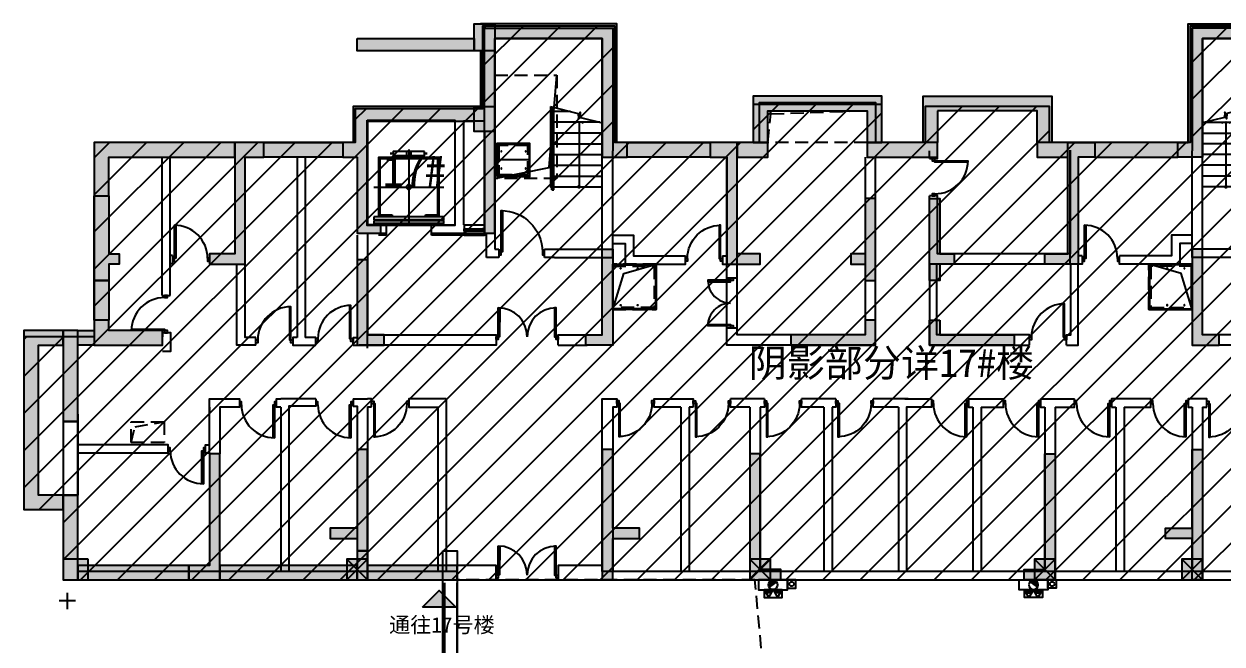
# Model space of a CAD drawing. Header units: millimetres. Extents: x 251690 to 518990, y -633409 to -276709.
# Drawn here: x 298320 to 327300, y -561278 to -546275 of the extents above; entities that cross this region are included whole.
import ezdxf
from ezdxf.enums import TextEntityAlignment as Align

# ---------------------------------------------------------------- set-up
doc = ezdxf.new("R2010")
doc.units = ezdxf.units.MM
doc.header["$LTSCALE"] = 100
for name, pattern in [('A6-DK-B2F$0$HIDDEN2', [4.7625, 3.175, -1.5875]), ('X-2BF-17$0$HIDDEN2', [4.7625, 3.175, -1.5875]), ('X-CORE-2BF$0$HIDDEN2', [4.7625, 3.175, -1.5875]), ('X-CORE-2BF$0$XG-14CORE-SF$0$X1-CORE-SF$0$HIDDEN2', [4.7625, 3.175, -1.5875])]:
    doc.linetypes.add(name, pattern=pattern)
for name, color, linetype in [('-ACO-TTLB', 153, 'Continuous'), ('17#-W-B2F$0$S-WALL-S', 4, 'Continuous'), ('17#-WTC-B2F$0$S-HATCH-X', 251, 'Continuous'), ('17#-WTC-B2F$0$S-WALL-S', 4, 'Continuous'), ('A-HATCH', 251, 'Continuous'), ('A-ROOM-IDEN', 31, 'Continuous'), ('A-WIND-IDEN', 244, 'Continuous'), ('A6-DK-B2F$0$A-CONC', 30, 'Continuous'), ('A6-DK-B2F$0$A-VOID', 221, 'A6-DK-B2F$0$HIDDEN2'), ('A6-DK-B2F$0$G-CODT-BLDG', 102, 'Continuous'), ('A6-W-B2$0$S-WALL-S', 4, 'Continuous'), ('A6-W-B2-BH$0$S-HATCH-S', 252, 'Continuous'), ('TP-DK-1(xhs)$0$P-J-DIM-L', 70, 'Continuous'), ('TP-DK-1(xhs)$0$P-X-L', 240, 'Continuous'), ('TP-DK-1(xhs)$0$P-X-M', 2, 'Continuous'), ('TP-DK-1(xhs)$0$P-X-X', 1, 'Continuous'), ('X-2BF-17$0$$0$XU-CORE-SF$0$XU-CORE-SF$0$A-SILL', 135, 'Continuous'), ('X-2BF-17$0$A-DETL-METAL', 62, 'Continuous'), ('X-2BF-17$0$A-DRAIN', 152, 'Continuous'), ('X-2BF-17$0$A-HOLE-FLOR', 242, 'Continuous'), ('X-2BF-17$0$A-LOWER', 131, 'X-2BF-17$0$HIDDEN2'), ('X-2BF-17$0$A-STAIR', 142, 'Continuous'), ('X-2BF-17$0$A-WALL', 2, 'Continuous'), ('X-2BF-17$0$X23-BF$0$A-HATCH', 251, 'Continuous'), ('X-2BF-17$0$xref(dwg引用图层)', 7, 'Continuous'), ('X-2BF-17$0$XU-CORE-1F-N$0$A-DOOR', 190, 'Continuous'), ('X-2BF-17$0$XU-CORE-SF$0$A-DOOR', 190, 'Continuous'), ('X-CORE-2BF$0$A-DRAIN', 152, 'Continuous'), ('X-CORE-2BF$0$A-HOLE-FLOR', 242, 'Continuous'), ('X-CORE-2BF$0$A-INDEX', 134, 'Continuous'), ('X-CORE-2BF$0$A-LOWER', 131, 'X-CORE-2BF$0$HIDDEN2'), ('X-CORE-2BF$0$A-RAIL', 55, 'Continuous'), ('X-CORE-2BF$0$A-STAIR', 142, 'Continuous'), ('X-CORE-2BF$0$A-WALL', 2, 'Continuous'), ('X-CORE-2BF$0$X23-BF$0$A-HATCH', 251, 'Continuous'), ('X-CORE-2BF$0$XU-CORE-28F-1F$0$A-STAIR', 142, 'Continuous'), ('X-CORE-2BF$0$XU-CORE-SF$0$A-EVTR', 193, 'Continuous'), ('X-CORE-2BF$0$XU-CORE-SF$0$XU-CORE-SF$0$A-DOOR', 190, 'Continuous'), ('X-CORE-2BF$0$XU-CORE-SF$0$XU-CORE-SF$0$A-SILL', 135, 'Continuous'), ('X-CORE-2BF$0$XU-CORE-SF$0$XU-CORE-SF$0$A-WIND', 126, 'Continuous'), ('xref(dwg引用图层)', 7, 'Continuous')]:
    doc.layers.add(name, color=color, linetype=linetype)
for name, color, linetype, plot in [('17#-W-B2F$0$defpoint', 7, 'Continuous', False), ('A6-DK-B2F$0$-ACO-EDIT', 210, 'Continuous', False), ('A6-W-B2$0$S-EDIT', 241, 'Continuous', False), ('X-CORE-2BF$0$XG-14CORE-SF$0$X1-CORE-SF$0$-ACO-PLTW', 220, 'X-CORE-2BF$0$XG-14CORE-SF$0$X1-CORE-SF$0$HIDDEN2', False)]:
    doc.layers.add(name, color=color, linetype=linetype, plot=plot)
doc.styles.add('A6-DK-B2F$0$华文细黑', font='STXIHEI.TTF')
doc.styles.add('华文细黑', font='STXIHEI.TTF')

# ---------------------------------------------------------------- blocks, each defined once
blk = doc.blocks.new('*U253')
at = {"linetype": 'ByBlock', "lineweight": -2}
for points in [[(86, 735), (85, 35), (50, 35), (51, 735)], [(1416, 734), (1415, 34), (1450, 34), (1451, 734)], [(0, 35), (50, 35), (50, -35), (0, -35)], [(1450, 34), (1500, 34), (1500, -36), (1450, -36)]]:
    blk.add_lwpolyline(points, close=True, dxfattribs=at)
for centre, start, end in [((50, 35), 359.9503, 89.9503), ((1450, 34), 89.9503, 179.9503)]:
    blk.add_arc(centre, 700, start, end, dxfattribs=at)
blk = doc.blocks.new('*U257')
at = {"color": 0, "linetype": 'ByBlock', "lineweight": -2}
for points in [[(-900, -35), (-850, -35), (-850, 35), (-900, 35)], [(-50, -35), (0, -35), (0, 35), (-50, 35)], [(-85, -835), (-85, -35), (-50, -35), (-50, -835)]]:
    blk.add_lwpolyline(points, close=True, dxfattribs=at)
blk.add_arc((-50, -35), 800, 180, 270, dxfattribs=at)
blk = doc.blocks.new('*U254')
at = {"color": 0, "linetype": 'ByBlock', "lineweight": -2}
for points in [[(-85, 835), (-85, 35), (-50, 35), (-50, 835)], [(-900, 35), (-850, 35), (-850, -35), (-900, -35)], [(-50, 35), (0, 35), (0, -35), (-50, -35)]]:
    blk.add_lwpolyline(points, close=True, dxfattribs=at)
blk.add_arc((-50, 35), 800, 90, 180, dxfattribs=at)
blk = doc.blocks.new('*U255')
at = {"color": 0, "linetype": 'ByBlock', "lineweight": -2}
for points in [[(85, 835), (85, 35), (50, 35), (50, 835)], [(50, 35), (0, 35), (0, -35), (50, -35)], [(900, 35), (850, 35), (850, -35), (900, -35)]]:
    blk.add_lwpolyline(points, close=True, dxfattribs=at)
blk.add_arc((50, 35), 800, 360, 90, dxfattribs=at)
blk = doc.blocks.new('X-CORE-2BF$0$XU-CORE-SF$0$A-EVTR-a')
for p, q in [((-430, 1700), (-430, 1750)), ((0, 1825), (0, 0)), ((430, 1700), (430, 1750)), ((-380, 1725), (-430, 1725)), ((380, 1725), (430, 1725)), ((844, 915), (-844, 915)), ((550, 0), (-550, 0))]:
    blk.add_line(p, q)
for points in [[(-380, 1775), (380, 1775), (380, 1675), (-380, 1675)], [(844, 190), (844, 130), (-844, 130), (-844, 190)], [(844, 100), (844, 40), (-844, 40), (-844, 100)]]:
    blk.add_lwpolyline(points, close=True)
for points in [[(-731, 190), (-731, 1625), (731, 1625), (731, 190)], [(-700, 245), (-700, 1595), (700, 1595), (700, 245)], [(-400, 245), (-700, 245)], [(-400, 190), (-400, 245)], [(700, 245), (400, 245)], [(400, 245), (400, 190)]]:
    blk.add_lwpolyline(points)
blk.add_circle((0, 1725), 60)
blk.add_ellipse((0, 915), major_axis=(-60.1, 0), ratio=0.918919, start_param=-1.570796, end_param=4.712389)
blk = doc.blocks.new('*U188')
for p, q in [((-25, 0), (-25, 490)), ((25, 0), (25, 490))]:
    blk.add_line(p, q)
for points in [[(25, 490), (-25, 490), (-25, 440), (25, 440)], [(25, 490), (-25, 490), (-25, 440), (25, 440)], [(22, 487), (-22, 487), (-22, 443), (22, 443)], [(22, 487), (-22, 487), (-22, 443), (22, 443)], [(16, 395), (13, 395), (13, 399), (-16, 445), (-16, 450), (-13, 450), (-13, 446), (16, 400), (16, 395)], [(16, 295), (13, 295), (13, 299), (-16, 345), (-16, 350), (-13, 350), (-13, 346), (16, 300), (16, 295)], [(25, 0), (-25, 0), (-25, 50), (25, 50)], [(25, 0), (-25, 0), (-25, 50), (25, 50)], [(22, 3), (-22, 3), (-22, 47), (22, 47)], [(22, 3), (-22, 3), (-22, 47), (22, 47)], [(16, 195), (13, 195), (13, 199), (-16, 245), (-16, 250), (-13, 250), (-13, 246), (16, 200), (16, 195)], [(16, 95), (13, 95), (13, 99), (-16, 145), (-16, 150), (-13, 150), (-13, 146), (16, 100), (16, 95)]]:
    blk.add_lwpolyline(points, close=True)
blk = doc.blocks.new('*U190')
at = {"color": 0, "linetype": 'ByBlock', "lineweight": -2}
for points in [[(-85, 1035), (-85, 35), (-50, 35), (-50, 1035)], [(-1100, 35), (-1050, 35), (-1050, -35), (-1100, -35)], [(-50, 35), (0, 35), (0, -35), (-50, -35)]]:
    blk.add_lwpolyline(points, close=True, dxfattribs=at)
blk.add_arc((-50, 35), 1000, 90, 180, dxfattribs=at)
blk = doc.blocks.new('*U191')
at = {"layer": 'X-CORE-2BF$0$A-DRAIN'}
blk.add_lwpolyline([(50, 50), (50, 850), (850, 850), (850, 50)], close=True, dxfattribs=at)
at = {"layer": 'X-CORE-2BF$0$A-HOLE-FLOR'}
blk.add_lwpolyline([(0, 0), (270, 1317), (2500, 1500)], dxfattribs=at)
for points in [[(65, 835), (450, 835), (450, 65), (65, 65)], [(835, 835), (450, 835), (450, 65), (835, 65)]]:
    blk.add_lwpolyline(points, close=True, dxfattribs=at)
at = {"layer": 'X-CORE-2BF$0$A-LOWER'}
for points in [[(0, 1500), (0, 0), (2500, 0), (2500, 1500), (0, 1500)], [(100, 100), (100, 800), (800, 800), (800, 100), (100, 100)]]:
    blk.add_lwpolyline(points, dxfattribs=at)
at = {"layer": 'X-CORE-2BF$0$X23-BF$0$A-HATCH'}
blk.add_lwpolyline([(65, 65), (65, 835), (835, 835), (835, 65)], close=True, dxfattribs=at)
for centre in [(242, 745), (657, 745), (242, 155), (657, 155)]:
    blk.add_circle(centre, 8, dxfattribs=at)
blk = doc.blocks.new('*U189')
blk.add_line((0, 1581), (0, 0))
at = {"const_width": 20}
blk.add_lwpolyline([(-103, 1527), (0, 1581), (103, 1527)], dxfattribs=at)
at = {"const_width": 45}
blk.add_lwpolyline([(-6, -22, 1), (6, 22, 1)], format="xyb", close=True, dxfattribs=at)
blk = doc.blocks.new('X-CORE-2BF')
at = {"layer": 'X-CORE-2BF$0$A-INDEX'}
blk.add_lwpolyline([(11690, 11961), (12355, 11795), (12365, 11668), (12404, 11824), (12413, 11697), (12940, 11566)], dxfattribs=at)
at = {"layer": 'X-CORE-2BF$0$A-RAIL'}
for p, q in [((11765, 9945), (11765, 10732)), ((11715, 9945), (11715, 10709)), ((11715, 9945), (11765, 9945))]:
    blk.add_line(p, q, dxfattribs=at)
for points in [[(11715, 11955), (11715, 9945)], [(11765, 9945), (11765, 11942)]]:
    blk.add_lwpolyline(points, dxfattribs=at)
at = {"layer": 'X-CORE-2BF$0$A-STAIR'}
for points in [[(11690, 11961), (11690, 10020), (11715, 10020)], [(11765, 10020), (11765, 10020)]]:
    blk.add_lwpolyline(points, dxfattribs=at)
at = {"layer": 'X-CORE-2BF$0$A-WALL'}
for p, q in [((12940, 13610), (10340, 13610)), ((10340, 13610), (10340, 8510)), ((12940, 8510), (12940, 13610)), ((9380, 11610), (7260, 11610)), ((7260, 11610), (7260, 9100)), ((9380, 9100), (9380, 11610)), ((10090, 11610), (9580, 11610)), ((9580, 11610), (9580, 9100)), ((10090, 8850), (10090, 11610)), ((13190, 8510), (13190, 10890)), ((7260, 9100), (7710, 9100)), ((7710, 9100), (7710, 8850)), ((8810, 8850), (8810, 9100)), ((8810, 9100), (9380, 9100)), ((9580, 9100), (9600, 9100)), ((9600, 9100), (9600, 8850)), ((7710, 8850), (7523, 8850)), ((9600, 8850), (8810, 8850)), ((10140, 8850), (10090, 8850)), ((10140, 8310), (10140, 8850)), ((10340, 8510), (10440, 8510)), ((10440, 8510), (10440, 8310)), ((11540, 8310), (11540, 8510)), ((11540, 8510), (12940, 8510)), ((13190, 8310), (13190, 8510)), ((13190, 8510), (13190, 8510)), ((10440, 8310), (10140, 8310)), ((11660, 8310), (11540, 8310)), ((11780, 8310), (11660, 8310)), ((11660, 8310), (11660, 8310)), ((11780, 8310), (11780, 8310)), ((11780, 8310), (13190, 8310))]:
    blk.add_line(p, q, dxfattribs=at)
blk.add_lwpolyline([(10090, 11610), (10090, 13860), (13190, 13860), (13190, 10890)], dxfattribs=at)
at = {"layer": 'X-CORE-2BF$0$XG-14CORE-SF$0$X1-CORE-SF$0$-ACO-PLTW'}
blk.add_lwpolyline([(11740, 11948), (11740, 9945)], dxfattribs=at)
at = {"layer": 'X-CORE-2BF$0$XU-CORE-28F-1F$0$A-STAIR'}
for p, q in [((12173, 11840), (11765, 11840)), ((12883, 11580), (11765, 11580)), ((12940, 11320), (11765, 11320)), ((11765, 11060), (12940, 11060)), ((11765, 10800), (12940, 10800)), ((11765, 10540), (12940, 10540)), ((11765, 10280), (12940, 10280)), ((11765, 10020), (12940, 10020)), ((11815, 10020), (12940, 10020))]:
    blk.add_line(p, q, dxfattribs=at)
at = {"layer": 'X-CORE-2BF$0$XU-CORE-SF$0$XU-CORE-SF$0$A-SILL'}
for points in [[(9600, 9100), (10090, 9100)], [(9600, 8850), (10090, 8850)]]:
    blk.add_lwpolyline(points, dxfattribs=at)
at = {"layer": 'X-CORE-2BF$0$A-INDEX', "rotation": 2.084055670174275e-06}
blk.add_blockref('*U189', (12377, 10020), dxfattribs=at)
at = {"layer": 'X-CORE-2BF$0$A-LOWER', "xscale": -1, "rotation": 270}
blk.add_blockref('*U191', (10340, 10220), dxfattribs=at)
at = {"layer": 'X-CORE-2BF$0$XU-CORE-SF$0$A-EVTR', "xscale": -1}
blk.add_blockref('X-CORE-2BF$0$XU-CORE-SF$0$A-EVTR-a', (8260, 9100), dxfattribs=at)
at = {"layer": 'X-CORE-2BF$0$XU-CORE-SF$0$XU-CORE-SF$0$A-DOOR', "extrusion": (0, 0, -1), "zscale": -1}
blk.add_blockref('*U190', (-10440, 8410), dxfattribs=at)
at = {"layer": 'X-CORE-2BF$0$XU-CORE-SF$0$XU-CORE-SF$0$A-WIND', "rotation": 270}
blk.add_blockref('*U188', (9600, 8977), dxfattribs=at)
blk = doc.blocks.new('*U256')
at = {"linetype": 'ByBlock', "lineweight": -2}
for points in [[(0, -35), (50, -35), (50, 35), (0, 35)], [(1150, -36), (1200, -36), (1200, 34), (1150, 34)], [(84, -585), (85, -35), (50, -35), (49, -585)], [(1114, -586), (1115, -36), (1150, -36), (1149, -586)]]:
    blk.add_lwpolyline(points, close=True, dxfattribs=at)
for centre, start, end in [((50, -35), 269.9503, 359.9503), ((1150, -36), 179.9503, 269.9503)]:
    blk.add_arc(centre, 550, start, end, dxfattribs=at)
blk = doc.blocks.new('X-2BF-17$0$gfghfghfghfgh')
at = {"layer": 'X-2BF-17$0$A-DRAIN'}
blk.add_lwpolyline([(-69743, -476081), (-69743, -474981), (-68693, -474981), (-68693, -476081)], close=True, dxfattribs=at)
at = {"layer": 'X-2BF-17$0$A-HOLE-FLOR'}
blk.add_lwpolyline([(-69743, -476081), (-69473, -475212), (-68693, -474981)], dxfattribs=at)
blk.add_lwpolyline([(-69728, -474996), (-68708, -474996), (-68708, -476066), (-69728, -476066)], close=True, dxfattribs=at)
at = {"layer": 'X-2BF-17$0$A-LOWER'}
for points in [[(-69743, -474981), (-69743, -476081), (-68693, -476081), (-68693, -474981), (-69743, -474981)], [(-69743, -476031), (-69743, -475031), (-68743, -475031), (-68743, -476031), (-69693, -476031)]]:
    blk.add_lwpolyline(points, dxfattribs=at)
at = {"layer": 'X-2BF-17$0$X23-BF$0$A-HATCH'}
blk.add_lwpolyline([(-69728, -476066), (-69728, -474996), (-68708, -474996), (-68708, -476066)], close=True, dxfattribs=at)
for centre in [(-69551, -475086), (-69136, -475086), (-69551, -475976), (-69136, -475976)]:
    blk.add_circle(centre, 8, dxfattribs=at)
blk = doc.blocks.new('X-2BF-17')
at = {"layer": 'X-2BF-17$0$$0$XU-CORE-SF$0$XU-CORE-SF$0$A-SILL'}
blk.add_lwpolyline([(9600, 8900), (10090, 8900)], dxfattribs=at)
at = {"layer": 'X-2BF-17$0$A-DETL-METAL'}
blk.add_line((7260, 8900), (7710, 8900), dxfattribs=at)
at = {"layer": 'X-2BF-17$0$A-STAIR'}
for p, q in [((15950, 6607), (15950, 7807)), ((16200, 6607), (16200, 7807))]:
    blk.add_line(p, q, dxfattribs=at)
at = {"layer": 'X-2BF-17$0$A-WALL'}
for p, q in [((20850, 10701), (20850, 10890)), ((20850, 8150), (20850, 9800)), ((8810, 8900), (9600, 8900)), ((10090, 8900), (10140, 8900)), ((10140, 8310), (10140, 8900)), ((20860, 8150), (20850, 8150)), ((20950, 8150), (20860, 8150)), ((21419, 8150), (20950, 8150)), ((24260, 8150), (21419, 8150))]:
    blk.add_line(p, q, dxfattribs=at)
for points in [[(16740, 11090), (16740, 12060), (19550, 12060), (19550, 11090)], [(16940, 11090), (16940, 11860), (19350, 11860), (19350, 11090)], [(2290, 7390), (2290, 10740)], [(2490, 7390), (2490, 10740)], [(5555, 10740), (5555, 6370)], [(5755, 10740), (5755, 6370)], [(16201, 7807), (15950, 7807), (15950, 10740)], [(19300, 10740), (19300, 6440), (16200, 6440), (16200, 6607)], [(16200, 7807), (16200, 10740)], [(19550, 6190), (19550, 10740)], [(20850, 10701), (21050, 10701), (21050, 10890)], [(24450, 8350), (24450, 8150), (24260, 8150), (24260, 10910)], [(24260, 10910), (24260, 8400)], [(21419, 8400), (21050, 8400), (21050, 9800), (20850, 9800)], [(7010, 8850), (7010, 6370)], [(7260, 8900), (7260, 6440), (10371, 6440), (10371, 6190), (7240, 6190), (7240, 6190), (7060, 6190)], [(13190, 8850), (13690, 8850), (13690, 8350), (14950, 8349)], [(27210, 8850), (26710, 8850), (26710, 8350), (25450, 8349)], [(13190, 8350), (13190, 8650), (13490, 8650), (13490, 8150), (14950, 8149), (14950, 8349)], [(27210, 8350), (27210, 8650), (26910, 8650), (26910, 8150), (25450, 8149), (25450, 8349)], [(2540, 8360), (2540, 8160), (2490, 8160)], [(2540, 8360), (2490, 8360)], [(4555, 6190), (4100, 6190), (4100, 8150)], [(4555, 6370), (4300, 6370), (4300, 8150)], [(15850, 8350), (15850, 8150), (15950, 8150)], [(15850, 8350), (15950, 8350)], [(20850, 8150), (20850, 6190), (23270, 6190)], [(23270, 6190), (23270, 6440), (21030, 6440), (21030, 8150)], [(24260, 8400), (21305, 8400)], [(24170, 6190), (24450, 6190), (24450, 8150)], [(24170, 6190), (24170, 6440), (24270, 6440), (24270, 8150)], [(24550, 8350), (24550, 8150), (24450, 8150)], [(24550, 8350), (24450, 8350)], [(2290, 7390), (2490, 7390)], [(2300, 6040), (2500, 6040), (2500, 6490), (2300, 6490), (2300, 6390)], [(11871, 6189), (11871, 6440), (12570, 6440)], [(19550, 6190), (15950, 6190), (15950, 6607), (16200, 6607)], [(30500, 6189), (30500, 6440), (27850, 6440)], [(4555, 6190), (4555, 6370)], [(5555, 6370), (5455, 6370), (5455, 6190), (6010, 6190)], [(6010, 6190), (6010, 6370), (5755, 6370)], [(6910, 6190), (6910, 6370)], [(6910, 6370), (7010, 6370)], [(6910, 6190), (7060, 6190)], [(11871, 6190), (12570, 6190)], [(29160, 6190), (27850, 6190)], [(3440, 3560), (3440, 4890), (4160, 4890), (4160, 4690), (3690, 4690), (3690, 4540)], [(3440, 4690), (3440, 4540)], [(3690, 4690), (3690, 3560)], [(5160, 4690), (5060, 4690), (5060, 4890), (5160, 4890)], [(6010, 4890), (5160, 4890)], [(5160, 4690), (5160, 710)], [(6010, 4890), (6010, 4710), (5360, 4710), (5360, 710)], [(6910, 4890), (6910, 4710), (7010, 4710), (7010, 710)], [(6910, 4890), (7260, 4890)], [(7360, 4693), (7360, 4890), (7260, 4890), (7260, 4890)], [(7260, 4693), (7360, 4693)], [(7260, 4693), (7260, 710)], [(9160, 4890), (8260, 4890), (8260, 4690), (8960, 4690), (8960, 710)], [(9160, 4890), (9160, 710)], [(12940, 710), (12940, 4890), (13290, 4890), (13290, 4690), (13190, 4690), (13190, 710)], [(14840, 4687), (14190, 4687), (14190, 4890), (15140, 4890), (15140, 4687)], [(14840, 4687), (14840, 710)], [(15140, 4687), (15040, 4687)], [(15040, 4687), (15040, 710)], [(16860, 4890), (16040, 4890)], [(16510, 4687), (16040, 4687), (16040, 4890)], [(16510, 4687), (16510, 710)], [(16860, 4890), (16860, 4687), (16760, 4687)], [(16760, 4687), (16760, 710)], [(18590, 4890), (17760, 4890)], [(18300, 4687), (17760, 4687), (17760, 4890)], [(18300, 4687), (18300, 710)], [(18590, 4890), (18590, 4687), (18500, 4687)], [(18500, 4687), (18500, 710)], [(20341, 4890), (19490, 4890)], [(20100, 4687), (19490, 4687), (19490, 4890)], [(20100, 4687), (20100, 710)], [(20261, 4890), (20900, 4890)], [(20900, 4890), (20900, 4687), (20300, 4687), (20300, 710)], [(21800, 4890), (22640, 4890)], [(21800, 4890), (21800, 4687), (21900, 4687)], [(21900, 4687), (21900, 710)], [(22100, 4687), (22640, 4687), (22640, 4890)], [(22100, 4687), (22100, 710)], [(23540, 4890), (24360, 4890)], [(23540, 4890), (23540, 4687), (23640, 4687)], [(23640, 4687), (23640, 710)], [(23890, 4687), (24360, 4687), (24360, 4890)], [(23890, 4687), (23890, 710)], [(25560, 4687), (26208, 4687), (26208, 4890), (25260, 4890), (25260, 4687)], [(25260, 4687), (25360, 4687)], [(25360, 4687), (25360, 710)], [(25560, 4687), (25560, 710)], [(27560, 4687), (27560, 4887), (27108, 4887), (27108, 4687), (27210, 4687)], [(27210, 4687), (27210, 710)], [(27460, 4687), (27460, 710)], [(27460, 4687), (27560, 4687)], [(-100, 4518), (-100, 2560)], [(250, 4518), (250, 2560)], [(3690, 4540), (3690, 4340)], [(2440, 3578), (2440, 3778), (250, 3778)], [(3440, 3578), (3340, 3578), (3340, 3778), (3440, 3778)], [(1176, 3578), (250, 3578)], [(2440, 3578), (950, 3578)], [(3690, 3560), (3690, 3560)], [(250, 510), (10371, 510), (10371, 860), (9430, 860)], [(9430, 710), (250, 710)], [(12940, 860), (11871, 860), (11871, 508)], [(11871, 508), (11871, 510), (30500, 510), (30500, 710), (12940, 710)]]:
    blk.add_lwpolyline(points, dxfattribs=at)
at = {"layer": 'X-2BF-17$0$A-WALL', "color": 1, "linetype": 'X-2BF-17$0$HIDDEN2'}
for points in [[(16940, 11860), (19350, 11860), (19350, 11090), (16940, 11090)], [(1540, 4335), (2340, 4335), (2340, 3835), (1540, 3835)]]:
    blk.add_lwpolyline(points, close=True, dxfattribs=at)
for points in [[(16940, 11090), (17018, 11786), (19350, 11860)], [(1540, 3835), (1637, 4212), (2340, 4335)]]:
    blk.add_lwpolyline(points, dxfattribs=at)
blk.add_blockref('X-2BF-17$0$gfghfghfghfgh', (82933, 483131))
at = {"xscale": -1}
blk.add_blockref('X-2BF-17$0$gfghfghfghfgh', (-42533, 483131), dxfattribs=at)
at = {"layer": 'X-2BF-17$0$xref(dwg引用图层)'}
blk.add_blockref('X-CORE-2BF', (0, 0), dxfattribs=at)
at = {"layer": 'X-2BF-17$0$xref(dwg引用图层)', "xscale": -1}
blk.add_blockref('X-CORE-2BF', (40400, 0), dxfattribs=at)
at = {"layer": 'X-2BF-17$0$XU-CORE-1F-N$0$A-DOOR', "rotation": 270}
blk.add_blockref('*U256', (16079, 7807), dxfattribs=at)
at = {"layer": 'X-2BF-17$0$XU-CORE-1F-N$0$A-DOOR'}
for p in [(10371, 6358), (10371, 593)]:
    blk.add_blockref('*U253', p, dxfattribs=at)
at = {"layer": 'X-2BF-17$0$XU-CORE-SF$0$A-DOOR', "extrusion": (0, 0, -1), "xscale": -1, "zscale": -1}
for name, p, rotation in [('*U255', (-20950, 10700), 90), ('*U255', (-2540, 8255), 359.9999999999991), ('*U257', (-2386, 6490), 90), ('*U254', (-5455, 6282), 359.9999999999991), ('*U254', (-6910, 6315), 359.9999999999991)]:
    blk.add_blockref(name, p, dxfattribs=dict(at, rotation=rotation))
at = {"layer": 'X-2BF-17$0$XU-CORE-SF$0$A-DOOR', "extrusion": (0, 0, -1), "zscale": -1}
for name, p in [('*U255', (-15850, 8254)), ('*U257', (-7360, 4802)), ('*U257', (-13290, 4812)), ('*U257', (-15140, 4809)), ('*U257', (-16860, 4809)), ('*U257', (-18590, 4809)), ('*U257', (-27560, 4799))]:
    blk.add_blockref(name, p, dxfattribs=at)
at = {"layer": 'X-2BF-17$0$XU-CORE-SF$0$A-DOOR', "extrusion": (0, 0, -1), "xscale": -1, "zscale": -1}
for name, p in [('*U255', (-24550, 8254)), ('*U254', (-24170, 6354)), ('*U257', (-5060, 4782)), ('*U257', (-6910, 4782)), ('*U257', (-21800, 4809)), ('*U257', (-23540, 4809)), ('*U257', (-25260, 4809)), ('*U257', (-27108, 4809)), ('*U257', (-3340, 3670))]:
    blk.add_blockref(name, p, dxfattribs=at)
blk = doc.blocks.new('17#-W-B2F', base_point=(-68204, -144150))
at = {"layer": '17#-W-B2F$0$defpoint'}
blk.add_line((-60954, -137076), (-60954, -138036), dxfattribs=at)
at = {"layer": '17#-W-B2F$0$S-WALL-S', "color": 0, "linetype": 'ByBlock'}
blk.add_line((-58364, -130840), (-61194, -130840), dxfattribs=at)
for points in [[(-57864, -130190), (-57864, -130840), (-58364, -130840), (-58364, -130190)], [(-61194, -130540), (-58364, -130540), (-58364, -130840), (-61194, -130840)], [(-48854, -132290), (-48854, -133060), (-48504, -133060), (-48504, -131940), (-51614, -131940), (-51614, -133060), (-51264, -133060), (-51264, -132290)], [(-48854, -132290), (-48854, -133060), (-48504, -133060), (-48504, -131940), (-51614, -131940), (-51614, -133060), (-51264, -133060), (-51264, -132290)], [(-47154, -132290), (-47154, -133060), (-47504, -133060), (-47504, -131940), (-44394, -131940), (-44394, -133060), (-44744, -133060), (-44744, -132290)], [(-47154, -132290), (-47154, -133060), (-47504, -133060), (-47504, -131940), (-44394, -131940), (-44394, -133060), (-44744, -133060), (-44744, -132290)], [(-57864, -132190), (-57864, -132790), (-58364, -132790), (-58364, -132190)], [(-67554, -133060), (-67554, -134350), (-67204, -134350), (-67204, -133410), (-64154, -133410), (-64154, -133060)], [(-64764, -136000), (-63904, -136000), (-63904, -133410), (-63454, -133410), (-63454, -133060), (-64154, -133060), (-64154, -135750), (-64764, -135750)], [(-63454, -133060), (-61544, -133060), (-61544, -133410), (-63454, -133410)], [(-54664, -133060), (-52654, -133060), (-52654, -133410), (-54664, -133410)], [(-52254, -136000), (-51444, -136000), (-51444, -135750), (-52004, -135750), (-52004, -133060), (-52654, -133060), (-52654, -133410), (-52254, -133410)], [(-51264, -133060), (-52004, -133060), (-52004, -133410), (-51264, -133410)], [(-47154, -133060), (-48854, -133060), (-48854, -133410), (-47154, -133410)], [(-44004, -133060), (-44744, -133060), (-44744, -133410), (-44004, -133410)], [(-43754, -136000), (-44564, -136000), (-44564, -135750), (-44004, -135750), (-44004, -133060), (-43354, -133060), (-43354, -133410), (-43754, -133410)], [(-43354, -133410), (-41344, -133410), (-41344, -133060), (-43354, -133060)], [(-67204, -135750), (-66954, -135750), (-66954, -136000), (-67204, -136000), (-67204, -136400), (-67554, -136400), (-67554, -134350), (-67204, -134350)], [(-48904, -135750), (-49254, -135750), (-49254, -136000), (-48904, -136000), (-48904, -136400), (-48654, -136400), (-48654, -134415), (-48904, -134415)], [(-47104, -135750), (-46754, -135750), (-46754, -136000), (-47104, -136000), (-47104, -136400), (-47354, -136400), (-47354, -134415), (-47104, -134415)], [(-60544, -137710), (-60944, -137710), (-60944, -135900), (-61194, -135900), (-61194, -137960), (-60544, -137960)], [(-55664, -137710), (-55264, -137710), (-55264, -135640), (-55014, -135640), (-55014, -137960), (-55664, -137960)], [(-40344, -137710), (-40744, -137710), (-40744, -135640), (-40994, -135640), (-40994, -137960), (-40344, -137960)], [(-67554, -136400), (-67204, -136400), (-67204, -137360), (-67554, -137360)], [(-67554, -137360), (-67554, -137960), (-65904, -137960), (-65904, -137610), (-67204, -137610), (-67204, -137360)], [(-48904, -137360), (-48904, -137710), (-50704, -137710), (-50704, -137960), (-48654, -137960), (-48654, -137360)], [(-47104, -137360), (-47104, -137710), (-45304, -137710), (-45304, -137960), (-47354, -137960), (-47354, -137360)], [(-68304, -137960), (-68304, -137610), (-69254, -137610), (-69254, -141940), (-68304, -141940), (-68304, -141590), (-68904, -141590), (-68904, -137960)], [(-68304, -137610), (-68304, -139810), (-67954, -139810), (-67954, -137610)], [(-67954, -137610), (-67554, -137610), (-67554, -137960), (-67954, -137960)], [(-67954, -139810), (-68304, -139810), (-68304, -141590), (-67954, -141590)], [(-60944, -142940), (-60944, -140490), (-61194, -140490), (-61194, -142390), (-61844, -142390), (-61844, -142640), (-61194, -142640), (-61194, -142940)], [(-55014, -140490), (-55264, -140490), (-55264, -143640), (-55014, -143640), (-55014, -142640), (-54364, -142640), (-54364, -142390), (-55014, -142390)], [(-40994, -140490), (-40744, -140490), (-40744, -143640), (-40994, -143640), (-40994, -142640), (-41644, -142640), (-41644, -142390), (-40994, -142390)], [(-65264, -143640), (-64514, -143640), (-64514, -140590), (-64764, -140590), (-64764, -143290), (-65264, -143290)], [(-50944, -143640), (-50944, -143390), (-51444, -143390), (-51444, -140590), (-51694, -140590), (-51694, -143640)], [(-45064, -143640), (-45064, -143390), (-44564, -143390), (-44564, -140590), (-44314, -140590), (-44314, -143640)], [(-67954, -143640), (-67954, -141590), (-68304, -141590), (-68304, -143640)], [(-67704, -143140), (-68304, -143140), (-68304, -143640), (-67704, -143640)], [(-60944, -142940), (-61194, -142940), (-61194, -143640), (-60944, -143640)], [(-65264, -143290), (-67954, -143290), (-67954, -143640), (-65264, -143640)], [(-61194, -143290), (-64514, -143290), (-64514, -143640), (-61194, -143640)], [(-58774, -143290), (-60944, -143290), (-60944, -143640), (-58774, -143640)]]:
    blk.add_lwpolyline(points, close=True, dxfattribs=at)
for points in [[(-58114, -132790), (-58114, -135250), (-57864, -135250), (-57864, -130540), (-55264, -130540), (-55264, -133410), (-54664, -133410), (-54664, -133060), (-54914, -133060), (-54914, -130190), (-58214, -130190)], [(-37894, -132790), (-37894, -135250), (-38144, -135250), (-38144, -130540), (-40744, -130540), (-40744, -133410), (-41344, -133410), (-41344, -133060), (-41094, -133060), (-41094, -130190), (-37894, -130190)], [(-58214, -130840), (-58214, -132190), (-61294, -132190), (-61294, -133060), (-61544, -133060), (-61544, -133410), (-61194, -133410), (-61194, -135250), (-60621, -135250), (-60621, -135050), (-60944, -135050), (-60944, -132540), (-58364, -132540)]]:
    blk.add_lwpolyline(points, dxfattribs=at)
blk = doc.blocks.new('17#-WTC-B2F', base_point=(-68204, -144150))
at = {"layer": '17#-WTC-B2F$0$S-HATCH-X'}
h = blk.add_hatch(color=256, dxfattribs=at)
h.dxf.hatch_style = 1
h.paths.add_polyline_path([(-55264, -133410), (-54664, -133410), (-54664, -133060), (-54914, -133060), (-54914, -130190), (-58364, -130190), (-58364, -130840), (-58214, -130840), (-58214, -132190), (-61294, -132190), (-61294, -133060), (-61544, -133060), (-61544, -133410), (-61194, -133410), (-61194, -135250), (-60621, -135250), (-60621, -135050), (-60944, -135050), (-60944, -132540), (-58364, -132540), (-58364, -132790), (-58114, -132790), (-58114, -135250), (-57864, -135250), (-57864, -130540), (-55264, -130540)])
h = blk.add_hatch(color=256, dxfattribs=at)
h.dxf.hatch_style = 1
h.paths.add_polyline_path([(-40744, -133410), (-41344, -133410), (-41344, -133060), (-41094, -133060), (-41094, -130190), (-37644, -130190), (-37644, -130840), (-37794, -130840), (-37794, -132190), (-34714, -132190), (-34714, -133060), (-34464, -133060), (-34464, -133410), (-34814, -133410), (-34814, -135250), (-35387, -135250), (-35387, -135050), (-35064, -135050), (-35064, -132540), (-37644, -132540), (-37644, -132790), (-37894, -132790), (-37894, -135250), (-38144, -135250), (-38144, -130540), (-40744, -130540)])
h = blk.add_hatch(color=256, dxfattribs=at)
h.dxf.hatch_style = 1
h.paths.add_polyline_path([(-61194, -130540), (-58364, -130540), (-58364, -130840), (-61194, -130840)])
h = blk.add_hatch(color=256, dxfattribs=at)
h.dxf.hatch_style = 1
h.paths.add_polyline_path([(-48854, -132290), (-48854, -133060), (-48504, -133060), (-48504, -131940), (-51614, -131940), (-51614, -133060), (-51264, -133060), (-51264, -132290)])
h = blk.add_hatch(color=256, dxfattribs=at)
h.dxf.hatch_style = 1
h.paths.add_polyline_path([(-47154, -132290), (-47154, -133060), (-47504, -133060), (-47504, -131940), (-44394, -131940), (-44394, -133060), (-44744, -133060), (-44744, -132290)])
h = blk.add_hatch(color=256, dxfattribs=at)
h.dxf.hatch_style = 1
h.paths.add_polyline_path([(-67554, -133060), (-67554, -134350), (-67204, -134350), (-67204, -133410), (-64154, -133410), (-64154, -133060)])
h = blk.add_hatch(color=256, dxfattribs=at)
h.dxf.hatch_style = 1
h.paths.add_polyline_path([(-64764, -136000), (-63904, -136000), (-63904, -133410), (-63454, -133410), (-63454, -133060), (-64154, -133060), (-64154, -135750), (-64764, -135750)])
h = blk.add_hatch(color=256, dxfattribs=at)
h.dxf.hatch_style = 1
h.paths.add_polyline_path([(-63454, -133060), (-61544, -133060), (-61544, -133410), (-63454, -133410)])
h = blk.add_hatch(color=256, dxfattribs=at)
h.dxf.hatch_style = 1
h.paths.add_polyline_path([(-54664, -133060), (-52654, -133060), (-52654, -133410), (-54664, -133410)])
h = blk.add_hatch(color=256, dxfattribs=at)
h.dxf.hatch_style = 1
h.paths.add_polyline_path([(-52254, -136000), (-51444, -136000), (-51444, -135750), (-52004, -135750), (-52004, -133060), (-52654, -133060), (-52654, -133410), (-52254, -133410)])
h = blk.add_hatch(color=256, dxfattribs=at)
h.dxf.hatch_style = 1
h.paths.add_polyline_path([(-51264, -133060), (-52004, -133060), (-52004, -133410), (-51264, -133410)])
h = blk.add_hatch(color=256, dxfattribs=at)
h.dxf.hatch_style = 1
h.paths.add_polyline_path([(-47154, -133060), (-48854, -133060), (-48854, -133410), (-47154, -133410)])
h = blk.add_hatch(color=256, dxfattribs=at)
h.dxf.hatch_style = 1
h.paths.add_polyline_path([(-44004, -133060), (-44744, -133060), (-44744, -133410), (-44004, -133410)])
h = blk.add_hatch(color=256, dxfattribs=at)
h.dxf.hatch_style = 1
h.paths.add_polyline_path([(-43754, -136000), (-44564, -136000), (-44564, -135750), (-44004, -135750), (-44004, -133060), (-43354, -133060), (-43354, -133410), (-43754, -133410)])
h = blk.add_hatch(color=256, dxfattribs=at)
h.dxf.hatch_style = 1
h.paths.add_polyline_path([(-43354, -133410), (-41344, -133410), (-41344, -133060), (-43354, -133060)])
h = blk.add_hatch(color=256, dxfattribs=at)
h.dxf.hatch_style = 1
h.paths.add_polyline_path([(-67204, -135750), (-66954, -135750), (-66954, -136000), (-67204, -136000), (-67204, -136400), (-67554, -136400), (-67554, -134350), (-67204, -134350)])
h = blk.add_hatch(color=256, dxfattribs=at)
h.dxf.hatch_style = 1
h.paths.add_polyline_path([(-48654, -134415), (-48904, -134415), (-48904, -135750), (-49254, -135750), (-49254, -136000), (-48904, -136000), (-48904, -136400), (-48654, -136400)])
h = blk.add_hatch(color=256, dxfattribs=at)
h.dxf.hatch_style = 1
h.paths.add_polyline_path([(-47104, -134415), (-47354, -134415), (-47354, -136400), (-47104, -136400), (-47104, -136000), (-46754, -136000), (-46754, -135750), (-47104, -135750)])
h = blk.add_hatch(color=256, dxfattribs=at)
h.dxf.hatch_style = 1
h.paths.add_polyline_path([(-60544, -137710), (-60944, -137710), (-60944, -135900), (-61194, -135900), (-61194, -137960), (-60544, -137960)])
h = blk.add_hatch(color=256, dxfattribs=at)
h.dxf.hatch_style = 1
h.paths.add_polyline_path([(-55014, -135640), (-55264, -135640), (-55264, -137710), (-55664, -137710), (-55664, -137960), (-55014, -137960)])
h = blk.add_hatch(color=256, dxfattribs=at)
h.dxf.hatch_style = 1
h.paths.add_polyline_path([(-40344, -137710), (-40744, -137710), (-40744, -135640), (-40994, -135640), (-40994, -137960), (-40344, -137960)])
h = blk.add_hatch(color=256, dxfattribs=at)
h.dxf.hatch_style = 1
h.paths.add_polyline_path([(-67554, -136400), (-67204, -136400), (-67204, -137360), (-67554, -137360)])
h = blk.add_hatch(color=256, dxfattribs=at)
h.dxf.hatch_style = 1
h.paths.add_polyline_path([(-67554, -137360), (-67554, -137960), (-65904, -137960), (-65904, -137610), (-67204, -137610), (-67204, -137360)])
h = blk.add_hatch(color=256, dxfattribs=at)
h.dxf.hatch_style = 1
h.paths.add_polyline_path([(-48654, -137360), (-48904, -137360), (-48904, -137710), (-50704, -137710), (-50704, -137960), (-48654, -137960)])
h = blk.add_hatch(color=256, dxfattribs=at)
h.dxf.hatch_style = 1
h.paths.add_polyline_path([(-45304, -137710), (-47104, -137710), (-47104, -137360), (-47354, -137360), (-47354, -137960), (-45304, -137960)])
h = blk.add_hatch(color=256, dxfattribs=at)
h.dxf.hatch_style = 1
h.paths.add_polyline_path([(-68304, -137960), (-68304, -137610), (-69254, -137610), (-69254, -141940), (-68304, -141940), (-68304, -141590), (-68904, -141590), (-68904, -137960)])
h = blk.add_hatch(color=256, dxfattribs=at)
h.dxf.hatch_style = 1
h.paths.add_polyline_path([(-68304, -137610), (-68304, -139810), (-67954, -139810), (-67954, -137610)])
h = blk.add_hatch(color=256, dxfattribs=at)
h.dxf.hatch_style = 1
h.paths.add_polyline_path([(-67954, -137610), (-67554, -137610), (-67554, -137960), (-67954, -137960)])
h = blk.add_hatch(color=256, dxfattribs=at)
h.dxf.hatch_style = 1
h.paths.add_polyline_path([(-60944, -142940), (-60944, -140490), (-61194, -140490), (-61194, -142390), (-61844, -142390), (-61844, -142640), (-61194, -142640), (-61194, -142940)])
h = blk.add_hatch(color=256, dxfattribs=at)
h.dxf.hatch_style = 1
h.paths.add_polyline_path([(-55014, -140490), (-55264, -140490), (-55264, -142940), (-55014, -142940), (-55014, -142640), (-54364, -142640), (-54364, -142390), (-55014, -142390)])
h = blk.add_hatch(color=256, dxfattribs=at)
h.dxf.hatch_style = 1
h.paths.add_polyline_path([(-40994, -140490), (-40744, -140490), (-40744, -143640), (-40994, -143640), (-40994, -142640), (-41644, -142640), (-41644, -142390), (-40994, -142390)])
h = blk.add_hatch(color=256, dxfattribs=at)
h.dxf.hatch_style = 1
h.paths.add_polyline_path([(-65264, -143640), (-64514, -143640), (-64514, -140590), (-64764, -140590), (-64764, -143290), (-65264, -143290)])
h = blk.add_hatch(color=256, dxfattribs=at)
h.dxf.hatch_style = 1
h.paths.add_polyline_path([(-50944, -143640), (-50944, -143390), (-51444, -143390), (-51444, -140590), (-51694, -140590), (-51694, -143640)])
h = blk.add_hatch(color=256, dxfattribs=at)
h.dxf.hatch_style = 1
h.paths.add_polyline_path([(-45064, -143640), (-45064, -143390), (-44564, -143390), (-44564, -140590), (-44314, -140590), (-44314, -143640)])
h = blk.add_hatch(color=256, dxfattribs=at)
h.dxf.hatch_style = 1
h.paths.add_polyline_path([(-67954, -143640), (-67954, -141590), (-68304, -141590), (-68304, -143640)])
h = blk.add_hatch(color=256, dxfattribs=at)
h.dxf.hatch_style = 1
h.paths.add_polyline_path([(-67704, -143140), (-68304, -143140), (-68304, -143640), (-67704, -143640)])
h = blk.add_hatch(color=256, dxfattribs=at)
h.dxf.hatch_style = 1
h.paths.add_polyline_path([(-60944, -142940), (-61194, -142940), (-61194, -143640), (-60944, -143640)])
h = blk.add_hatch(color=256, dxfattribs=at)
h.dxf.hatch_style = 1
h.paths.add_polyline_path([(-55014, -142940), (-55264, -142940), (-55264, -143640), (-55014, -143640)])
h = blk.add_hatch(color=256, dxfattribs=at)
h.dxf.hatch_style = 1
h.paths.add_polyline_path([(-65264, -143290), (-67954, -143290), (-67954, -143640), (-65264, -143640)])
h = blk.add_hatch(color=256, dxfattribs=at)
h.dxf.hatch_style = 1
h.paths.add_polyline_path([(-61194, -143290), (-64514, -143290), (-64514, -143640), (-61194, -143640)])
h = blk.add_hatch(color=256, dxfattribs=at)
h.dxf.hatch_style = 1
h.paths.add_polyline_path([(-58774, -143290), (-60944, -143290), (-60944, -143640), (-58774, -143640)])
at = {"layer": '17#-WTC-B2F$0$S-WALL-S', "color": 0, "linetype": 'ByBlock'}
blk.add_blockref('17#-W-B2F', (-68204, -144150), dxfattribs=at)
blk = doc.blocks.new('BF2')
at = {"layer": 'xref(dwg引用图层)'}
blk.add_blockref('17#-WTC-B2F', (-630, 39765), dxfattribs=at)
blk = doc.blocks.new('TP-DK-1(xhs)$0$PG01.1')
at = {"color": 1}
for p, q in [((108, 187), (0, 0)), ((80, 72), (66, 58)), ((89, 72), (66, 48)), ((99, 72), (66, 39)), ((109, 72), (66, 29)), ((118, 72), (66, 20)), ((128, 72), (66, 10)), ((138, 72), (66, 0)), ((147, 72), (76, 0)), ((150, 65), (85, 0)), ((150, 56), (94, 0)), ((150, 46), (104, 0)), ((216, 0), (108, 187)), ((150, 36), (114, 0)), ((150, 27), (123, 0)), ((150, 17), (133, 0)), ((150, 8), (142, 0)), ((324, 187), (216, 0)), ((296, 72), (282, 58)), ((305, 72), (282, 48)), ((315, 72), (282, 39)), ((325, 72), (282, 29)), ((334, 72), (282, 20)), ((344, 72), (282, 10)), ((354, 72), (282, 0)), ((363, 72), (292, 0)), ((366, 65), (301, 0)), ((366, 56), (310, 0)), ((366, 46), (320, 0)), ((432, 0), (324, 187)), ((366, 36), (330, 0)), ((366, 27), (339, 0)), ((366, 17), (349, 0)), ((366, 8), (358, 0))]:
    blk.add_line(p, q, dxfattribs=at)
at = {"color": 2}
for p, q in [((0, 0), (216, 0)), ((216, 0), (432, 0))]:
    blk.add_line(p, q, dxfattribs=at)
at = {"color": 1}
for points in [[(0, 0), (436, 0), (436, 190), (0, 190)], [(66, 72), (150, 72), (150, 0), (66, 0)], [(282, 72), (366, 72), (366, 0), (282, 0)]]:
    blk.add_lwpolyline(points, close=True, dxfattribs=at)
blk = doc.blocks.new('TP-DK-1(xhs)$0$PG02.4')
blk.add_hatch(color=1).paths.add_polyline_path([(265, 48, 0.699012), (461, 120, 0.141488), (444, 179)])
at = {"color": 1}
blk.add_line((265, 48), (444, 179), dxfattribs=at)
blk.add_lwpolyline([(0, 0), (700, 0), (700, 240), (0, 240)], close=True, dxfattribs=at)
blk.add_circle((350, 120), 111, dxfattribs=at)
blk = doc.blocks.new('TP-DK-1(xhs)')
at = {"layer": 'TP-DK-1(xhs)$0$P-J-DIM-L', "color": 8, "true_color": 0x808080}
for points in [[(16790, -559725), (16790, -559925), (16990, -559925), (16990, -559725)], [(23290, -559725), (23290, -559925), (23090, -559925), (23090, -559725)]]:
    blk.add_lwpolyline(points, close=True, dxfattribs=at)
at = {"layer": 'TP-DK-1(xhs)$0$P-X-L'}
for centre in [(16890, -559825), (23190, -559825)]:
    blk.add_circle(centre, 55, dxfattribs=at)
at = {"layer": 'TP-DK-1(xhs)$0$P-X-M', "extrusion": (0, 0, -1), "xscale": -1, "zscale": -1, "rotation": 180}
blk.add_blockref('TP-DK-1(xhs)$0$PG01.1', (-16659, -559965), dxfattribs=at)
at = {"layer": 'TP-DK-1(xhs)$0$P-X-M', "extrusion": (0, 0, -1), "zscale": -1, "rotation": 180}
blk.add_blockref('TP-DK-1(xhs)$0$PG01.1', (-22522, -559965), dxfattribs=at)
at = {"layer": 'TP-DK-1(xhs)$0$P-X-X', "rotation": 180}
blk.add_blockref('TP-DK-1(xhs)$0$PG02.4', (16790, -559725), dxfattribs=at)
at = {"layer": 'TP-DK-1(xhs)$0$P-X-X', "xscale": -1, "rotation": 180}
blk.add_blockref('TP-DK-1(xhs)$0$PG02.4', (22390, -559725), dxfattribs=at)
blk = doc.blocks.new('A6-W-B2$0$Z-3')
at = {"layer": 'A6-W-B2$0$S-EDIT'}
for p, q in [((-250, 250), (250, -250)), ((250, 250), (-250, -250))]:
    blk.add_line(p, q, dxfattribs=at)
at = {"layer": 'A6-W-B2$0$S-WALL-S', "color": 0, "linetype": 'ByBlock', "lineweight": -2}
blk.add_lwpolyline([(250, 250), (-250, 250), (-250, -250), (250, -250), (250, 250)], dxfattribs=at)
blk = doc.blocks.new('A6-W-B2', base_point=(85957, 40190))
at = {"layer": 'A6-W-B2$0$S-WALL-S', "elevation": 0}
blk.add_lwpolyline([(94407, 81165), (94757, 81165), (94757, 38215), (94407, 38215)], close=True, dxfattribs=at)
at = {"layer": 'A6-W-B2$0$S-WALL-S'}
for p in [(92337, 80715), (102087, 80715), (108967, 80715), (112537, 80715)]:
    blk.add_blockref('A6-W-B2$0$Z-3', p, dxfattribs=at)
blk = doc.blocks.new('A6-W-B2-BH', base_point=(85957, 40190))
at = {"layer": 'A6-W-B2-BH$0$S-HATCH-S'}
h = blk.add_hatch(color=256, dxfattribs=at)
h.dxf.hatch_style = 2
h.paths.add_polyline_path([(92587, 80965), (92087, 80965), (92087, 80465), (92587, 80465)])
edge = h.paths.add_edge_path(flags=16)
edge.add_line((92087, 80965), (92587, 80465))
edge = h.paths.add_edge_path(flags=17)
edge.add_line((92587, 80965), (92087, 80465))
h.paths.add_polyline_path([(102337, 80965), (101837, 80965), (101837, 80465), (102337, 80465)])
edge = h.paths.add_edge_path(flags=16)
edge.add_line((101837, 80965), (102337, 80465))
edge = h.paths.add_edge_path(flags=17)
edge.add_line((102337, 80965), (101837, 80465))
h.paths.add_polyline_path([(109217, 80965), (108717, 80965), (108717, 80465), (109217, 80465)])
edge = h.paths.add_edge_path(flags=16)
edge.add_line((108717, 80965), (109217, 80465))
edge = h.paths.add_edge_path(flags=17)
edge.add_line((109217, 80965), (108717, 80465))
h.paths.add_polyline_path([(112787, 80965), (112287, 80965), (112287, 80465), (112787, 80465)])
edge = h.paths.add_edge_path(flags=16)
edge.add_line((112287, 80965), (112787, 80465))
edge = h.paths.add_edge_path(flags=17)
edge.add_line((112787, 80965), (112287, 80465))
blk = doc.blocks.new('A6-DK-B2F$0$A-ZONE')
for points in [[(-200, 0), (200, 0)], [(0, -200), (0, 200)]]:
    blk.add_lwpolyline(points)
blk = doc.blocks.new('rewrewr')
at = {"layer": 'A6-DK-B2F$0$A-CONC'}
for p, q in [((8500, -2125, 0), (8500, 40200, 0)), ((8800, -2125, 0), (8800, 40200, 0))]:
    blk.add_line(p, q, dxfattribs=at)
at = {"layer": 'A6-DK-B2F$0$G-CODT-BLDG', "xscale": -1}
blk.add_blockref('A6-DK-B2F$0$A-ZONE', (-630, 39765), dxfattribs=at)
at = {"layer": 'A6-DK-B2F$0$-ACO-EDIT', "style": 'A6-DK-B2F$0$华文细黑'}
blk.add_text('17#', height=750, dxfattribs=at).set_placement((7764, 49792), align=Align.CENTER)
blk = doc.blocks.new('B2Fdt')
at = {"layer": 'A-HATCH'}
h = blk.add_hatch(dxfattribs=at)
h.set_pattern_fill('ANSI31', color=256, scale=200)
h.paths.add_polyline_path([(-730, 40275), (39870, 40275), (39870, 46155), (39120, 46155), (39120, 50855), (32810, 50855), (32810, 51675), (29730, 51675), (29730, 53675), (26530, 53675), (26530, 50855), (23130, 50855), (23130, 51725), (20120, 51725), (20120, 50855), (19070, 50855), (19070, 51775), (15960, 51775), (15960, 50855), (12610, 50855), (12610, 53675), (9410, 53675), (9410, 51675), (6330, 51675), (6330, 50855), (20, 50855), (20, 46155), (-1680, 46155), (-1680, 41975), (-730, 41975)])
blk.add_lwpolyline([(29730, 53675), (26530, 53675), (26530, 50855), (23130, 50855), (23130, 51725), (20120, 51725), (20120, 50855), (19070, 50855), (19070, 51775), (15960, 51775), (15960, 50855), (12610, 50855), (12610, 53675), (9410, 53675), (9410, 51675), (6330, 51675), (6330, 50855), (20, 50855), (20, 46155), (-1680, 46155), (-1680, 41975), (-730, 41975), (-730, 40275), (39870, 40275)], dxfattribs=at)
at = {"layer": 'A-WIND-IDEN', "style": '华文细黑'}
blk.add_text('阴影部分详17#楼', height=675, dxfattribs=at).set_placement((19302, 45186), align=Align.CENTER)

msp = doc.modelspace()

# ---------------------------------------------------------------- hatches: boundary and pattern name
at = {"layer": 'A-HATCH'}
h = msp.add_hatch(color=256, dxfattribs=at)
h.dxf.hatch_style = 1
h.paths.add_polyline_path([(307964, -560384.5), (308364, -559984.5), (308764, -560384.5)])

# ---------------------------------------------------------------- linework, layer by layer
at = {"layer": '-ACO-TTLB'}
msp.add_lwpolyline([(306620, -548605), (308740, -548605), (308740, -551155), (306620, -551155)], close=True, dxfattribs=at)
at = {"layer": 'A-WIND-IDEN'}
msp.add_lwpolyline([(307964, -560384.5), (308364, -559984.5), (308764, -560384.5)], close=True, dxfattribs=at)
at = {"layer": 'A6-DK-B2F$0$A-VOID'}
msp.add_lwpolyline([(308800, -559725), (308800, -567550), (309000, -567550), (309000, -568250), (308800, -568250), (308800, -575650), (309000, -575650), (309000, -575850), (316650, -575850), (316650, -575650), (316750, -575650), (316750, -568250), (316650, -568250), (316650, -567550), (316716.8, -567543.9), (316002.2, -559725)], close=True, dxfattribs=at)

# ---------------------------------------------------------------- block references
at = {"layer": '-ACO-TTLB'}
for name in ['BF2', 'B2Fdt']:
    msp.add_blockref(name, (300000, -600000), dxfattribs=at)
at = {"layer": 'xref(dwg引用图层)'}
for name, p in [('rewrewr', (300000, -600000)), ('A6-W-B2', (300000, -600000)), ('A6-W-B2-BH', (300000, -600000)), ('TP-DK-1(xhs)', (300000, 0)), ('X-2BF-17', (299370, -560235))]:
    msp.add_blockref(name, p, dxfattribs=at)

# ---------------------------------------------------------------- texts
at = {"layer": 'A-ROOM-IDEN', "style": '华文细黑'}
msp.add_text('通往17号楼', height=375, dxfattribs=at).set_placement((308429.2, -561001.2), align=Align.CENTER)

doc.saveas('drawing.dxf')
